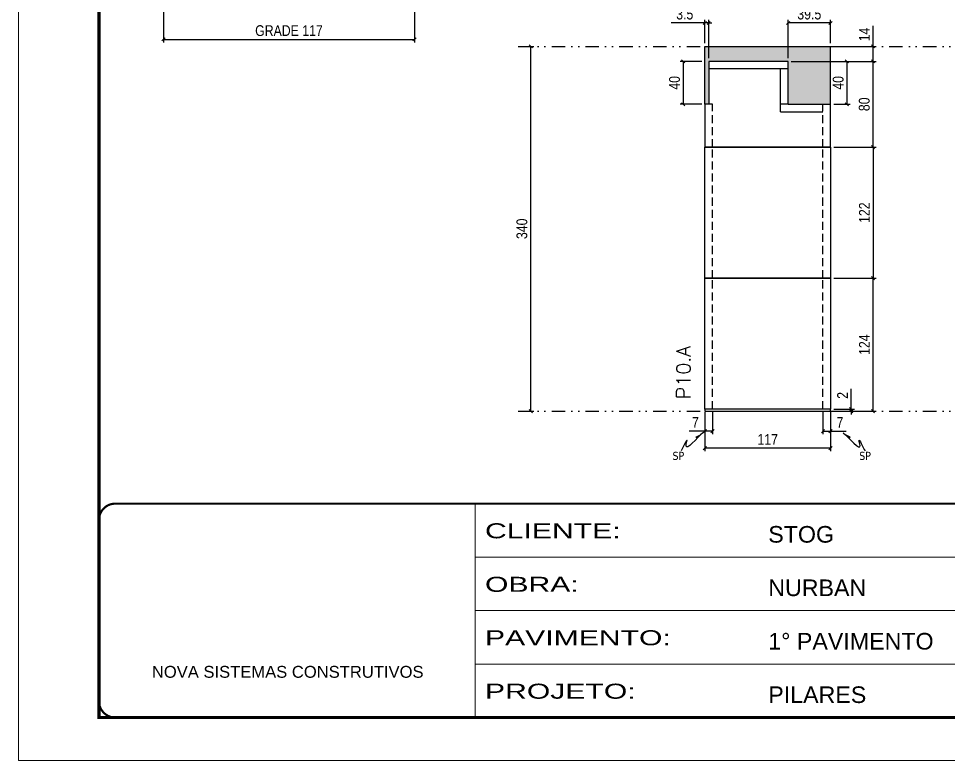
# Model space of a CAD drawing. Header units: millimetres. Extents: x 169816 to 178745, y 96537 to 113647.
# Drawn here: x 171415 to 172281, y 108023 to 108714 of the extents above; entities that cross this region are included whole.
import ezdxf

# ---------------------------------------------------------------- set-up
doc = ezdxf.new("R2010")
doc.units = ezdxf.units.MM
for name, pattern in [('CONTINUO', [0]), ('DASHED', [0.75, 0.5, -0.25]), ('DIVIDE2', [0.625, 0.25, -0.125, 0, -0.125, 0, -0.125]), ('HIDDEN', [0.375, 0.25, -0.125])]:
    doc.linetypes.add(name, pattern=pattern)
for name, color, linetype in [('COTA', 241, 'Continuous'), ('Cota Seção (2x)', 241, 'Continuous'), ('Nível', 160, 'Continuous'), ('Painéis', 200, 'Continuous'), ('SARR_2.2x7', 40, 'Continuous'), ('Sarrafo de Pressão', 42, 'HIDDEN'), ('texto', 7, 'Continuous')]:
    doc.layers.add(name, color=color, linetype=linetype)
for name, color, linetype, lineweight in [('Folhas', 255, 'Continuous', 9), ('SARRAFO DE PRESSAO', 251, 'DASHED', 9), ('Texto Seção', 7, 'Continuous', 15)]:
    doc.layers.add(name, color=color, linetype=linetype, lineweight=lineweight)
doc.styles.add('ARIAL', font='arial.ttf')
doc.styles.add('COTA TECNICA', font='techl___.ttf', dxfattribs={"height": 10})
doc.styles.add('COTA TECNICA 2X', font='techl___.ttf', dxfattribs={"height": 10})
doc.styles.add('COTA TECNICA-50', font='techl___.ttf', dxfattribs={"height": 10})
doc.styles.add('REGUA-120', font='ROMANS.shx', dxfattribs={"height": 15})
doc.styles.get("Standard").update_dxf_attribs({"font": 'arial.ttf'})
doc.styles.add('Tecnologia', font='')
doc.styles.get('Tecnologia').set_extended_font_data('Forgotten Futurist')
doc.dimstyles.new('COTA PAINEL-50', dxfattribs={"dimtxt": 10, "dimasz": 3, "dimexe": 3, "dimexo": 3, "dimgap": 3, "dimtad": 1, "dimdec": 1, "dimzin": 12, "dimdsep": 46, "dimtxsty": 'COTA TECNICA-50', "dimblk1": 'OBLIQUE', "dimblk2": 'OBLIQUE', "dimsah": 1, "dimcen": 0.9, "dimclrd": 4, "dimclre": 4, "dimclrt": 240, "dimadec": 1, "dimazin": 3, "dimtfac": 1, "dimtdec": 1, "dimtmove": 0, "dimatfit": 3, "dimfxl": 1, "dimtolj": 1, "dimtzin": 12, "dimarcsym": 0})
doc.dimstyles.new('PAINEL', dxfattribs={"dimtxt": 10, "dimasz": 3, "dimexe": 3, "dimexo": 3, "dimgap": 3, "dimtad": 1, "dimdec": 1, "dimzin": 12, "dimdsep": 46, "dimtxsty": 'COTA TECNICA', "dimblk1": 'OBLIQUE', "dimblk2": 'OBLIQUE', "dimsah": 1, "dimcen": 0.9, "dimclrd": 4, "dimclre": 4, "dimclrt": 240, "dimadec": 1, "dimazin": 3, "dimtfac": 1, "dimtdec": 1, "dimtmove": 0, "dimatfit": 3, "dimfxl": 1, "dimtolj": 1, "dimtzin": 12, "dimarcsym": 0})
doc.dimstyles.new('SECAO PILAR', dxfattribs={"dimtxt": 10, "dimasz": 3, "dimexe": 3, "dimexo": 3, "dimgap": 3, "dimtad": 1, "dimdec": 1, "dimlfac": 0.5, "dimzin": 12, "dimdsep": 46, "dimtxsty": 'COTA TECNICA 2X', "dimblk1": 'OBLIQUE', "dimblk2": 'OBLIQUE', "dimsah": 1, "dimcen": 0.9, "dimclrd": 256, "dimclre": 256, "dimclrt": 256, "dimadec": 1, "dimazin": 3, "dimtfac": 1, "dimtdec": 1, "dimtmove": 0, "dimatfit": 3, "dimfxl": 1, "dimtolj": 1, "dimtzin": 12, "dimarcsym": 0})
doc.dimstyles.get("Standard").update_dxf_attribs({"dimtxt": 0.18, "dimasz": 0.18, "dimexe": 0.18, "dimexo": 0.0625, "dimgap": 0.09, "dimtad": 0, "dimtih": 1, "dimtoh": 1, "dimdec": 4, "dimzin": 0, "dimdsep": 46, "dimtxsty": 'Standard', "dimcen": 0.09, "dimadec": 0, "dimazin": 0, "dimtfac": 1, "dimtdec": 4, "dimtofl": 0, "dimtmove": 0, "dimatfit": 3, "dimfxl": 1, "dimtolj": 1, "dimtzin": 0, "dimarcsym": 0})

# ---------------------------------------------------------------- blocks, each defined once
blk = doc.blocks.new('9999999999')
at = {"color": 30, "linetype": 'CONTINUO'}
for p, q in [((98564.56, 34230.21), (98564.56, 34429.45)), ((98564.56, 34379.64), (99583.98, 34379.64)), ((98564.56, 34329.83), (99487.98, 34329.83)), ((98564.56, 34280.02), (99487.98, 34280.02))]:
    blk.add_line(p, q, dxfattribs=at)
at = {"color": 30, "linetype": 'CONTINUO', "const_width": 2}
blk.add_lwpolyline([(99583.98, 34230.21), (99583.98, 34414.45, 0.414214), (99568.98, 34429.45), (98228.98, 34429.45, 0.414214), (98213.98, 34414.45), (98213.98, 34245.21, 0.414214), (98228.98, 34230.21), (99583.98, 34230.21)], format="xyb", dxfattribs=at)
at = {"layer": 'Folhas'}
blk.add_lwpolyline([(98138.98, 34190.21), (99623.98, 34190.21), (99623.98, 35240.21), (98138.98, 35240.21)], close=True, dxfattribs=at)
at = {"layer": 'Folhas', "color": 30, "const_width": 3}
blk.add_lwpolyline([(98213.98, 34230.21), (99583.98, 34230.21), (99583.98, 35200.21), (98213.98, 35200.21)], close=True, dxfattribs=at)
at = {"color": 7, "linetype": 'Continuous', "ltscale": 5, "style": 'ARIAL'}
for s, height, p in [('STOG', 15.483, (98837.68, 34393.13)), ('NURBAN', 15.483, (98837.68, 34343.32)), ('1° PAVIMENTO', 15.4829, (98837.68, 34293.51)), ('NOVA SISTEMAS CONSTRUTIVOS', 11.0592, (98263.19, 34267.21)), ('PILARES', 15.483, (98837.68, 34243.7))]:
    blk.add_text(s, height=height, dxfattribs=at).set_placement(p)
at = {"layer": 'Folhas', "color": 7, "style": 'Tecnologia', "width": 1.5}
for s, p in [('CLIENTE:', (98573.65, 34397.17)), ('OBRA:', (98573.65, 34347.31)), ('PAVIMENTO:', (98573.65, 34297.5)), ('PROJETO:', (98573.65, 34247.69))]:
    blk.add_text(s, height=14, dxfattribs=at).set_placement(p)
blk = doc.blocks.new('_Oblique')
at = {"color": 0, "linetype": 'ByBlock', "lineweight": -2}
blk.add_line((-0.5, -0.5), (0.5, 0.5), dxfattribs=at)
blk = doc.blocks.new('*D137')
at = {"layer": 'Cota Seção (2x)', "lineweight": -2, "transparency": 16777216}
for p, q in [((171549.5, 108760.71), (171549.5, 108691.71)), ((171783.5, 108760.71), (171783.5, 108691.71)), ((171549.5, 108694.71), (171783.5, 108694.71))]:
    blk.add_line(p, q, dxfattribs=at)
at = {"layer": 'Defpoints', "color": 0, "transparency": 16777216}
for p in [(171549.5, 108763.71), (171783.5, 108763.71), (171783.5, 108694.71)]:
    blk.add_point(p, dxfattribs=at)
at = {"layer": 'Cota Seção (2x)', "lineweight": -2, "transparency": 16777216, "xscale": 3, "yscale": 3, "zscale": 3, "rotation": 180}
blk.add_blockref('_Oblique', (171549.5, 108694.71), dxfattribs=at)
at = {"layer": 'Cota Seção (2x)', "lineweight": -2, "transparency": 16777216, "xscale": 3, "yscale": 3, "zscale": 3}
blk.add_blockref('_Oblique', (171783.5, 108694.71), dxfattribs=at)
at = {"layer": 'Cota Seção (2x)', "transparency": 16777216, "insert": (171666.5, 108702.81), "char_height": 10, "attachment_point": 5, "style": 'COTA TECNICA 2X'}
blk.add_mtext('\\A1;GRADE 117', dxfattribs=at)
blk = doc.blocks.new('*D422')
at = {"layer": 'COTA', "color": 4, "lineweight": -2, "transparency": 16777216}
for p, q in [((171882.99, 108688.21), (171894.84, 108688.21)), ((171891.84, 108348.21), (171891.84, 108688.21)), ((171882.99, 108348.21), (171894.84, 108348.21))]:
    blk.add_line(p, q, dxfattribs=at)
at = {"layer": 'Defpoints', "color": 0, "transparency": 16777216}
for p in [(171879.99, 108688.21), (171891.84, 108688.21), (171879.99, 108348.21)]:
    blk.add_point(p, dxfattribs=at)
at = {"layer": 'COTA', "color": 4, "lineweight": -2, "transparency": 16777216, "xscale": 3, "yscale": 3, "zscale": 3}
for p, rotation in [((171891.84, 108688.21), 90), ((171891.84, 108348.21), 270)]:
    blk.add_blockref('_Oblique', p, dxfattribs=dict(at, rotation=rotation))
at = {"layer": 'COTA', "color": 240, "transparency": 16777216, "insert": (171883.63, 108518.21), "char_height": 10, "attachment_point": 5, "rotation": 90, "style": 'COTA TECNICA-50'}
blk.add_mtext('\\A1;340', dxfattribs=at)
blk = doc.blocks.new('*D398')
at = {"layer": 'COTA', "color": 4, "lineweight": -2, "transparency": 16777216}
for p, q in [((172054.19, 108347.21), (172054.19, 108310.85)), ((172171.19, 108347.21), (172171.19, 108310.85)), ((172171.19, 108313.85), (172054.19, 108313.85))]:
    blk.add_line(p, q, dxfattribs=at)
at = {"layer": 'Defpoints', "color": 0, "transparency": 16777216}
for p in [(172054.19, 108350.21), (172171.19, 108350.21), (172054.19, 108313.85)]:
    blk.add_point(p, dxfattribs=at)
at = {"layer": 'COTA', "color": 4, "lineweight": -2, "transparency": 16777216, "xscale": 3, "yscale": 3, "zscale": 3, "rotation": 180}
blk.add_blockref('_Oblique', (172054.19, 108313.85), dxfattribs=at)
at = {"layer": 'COTA', "color": 4, "lineweight": -2, "transparency": 16777216, "xscale": 3, "yscale": 3, "zscale": 3}
blk.add_blockref('_Oblique', (172171.19, 108313.85), dxfattribs=at)
at = {"layer": 'COTA', "color": 240, "transparency": 16777216, "insert": (172112.69, 108321.93), "char_height": 10, "attachment_point": 5, "style": 'COTA TECNICA'}
blk.add_mtext('\\A1;117', dxfattribs=at)
blk = doc.blocks.new('*D399')
at = {"layer": 'COTA', "color": 4, "lineweight": -2, "transparency": 16777216}
for p, q in [((172164.19, 108347.21), (172164.19, 108326.7)), ((172171.19, 108345.21), (172171.19, 108326.7)), ((172164.19, 108329.7), (172171.19, 108329.7)), ((172171.19, 108329.7), (172185.92, 108329.7))]:
    blk.add_line(p, q, dxfattribs=at)
at = {"layer": 'Defpoints', "color": 0, "transparency": 16777216}
for p in [(172164.19, 108350.21), (172171.19, 108348.21), (172171.19, 108329.7)]:
    blk.add_point(p, dxfattribs=at)
at = {"layer": 'COTA', "color": 4, "lineweight": -2, "transparency": 16777216, "xscale": 3, "yscale": 3, "zscale": 3, "rotation": 180}
blk.add_blockref('_Oblique', (172164.19, 108329.7), dxfattribs=at)
at = {"layer": 'COTA', "color": 4, "lineweight": -2, "transparency": 16777216, "xscale": 3, "yscale": 3, "zscale": 3}
blk.add_blockref('_Oblique', (172171.19, 108329.7), dxfattribs=at)
at = {"layer": 'COTA', "color": 240, "transparency": 16777216, "insert": (172180.05, 108337.78), "char_height": 10, "attachment_point": 5, "style": 'COTA TECNICA-50'}
blk.add_mtext('\\A1;7', dxfattribs=at)
blk = doc.blocks.new('*D400')
at = {"layer": 'COTA', "color": 4, "lineweight": -2, "transparency": 16777216}
for p, q in [((172054.19, 108345.21), (172054.19, 108326.7)), ((172061.19, 108347.21), (172061.19, 108326.7)), ((172054.19, 108329.7), (172039.46, 108329.7)), ((172061.19, 108329.7), (172054.19, 108329.7))]:
    blk.add_line(p, q, dxfattribs=at)
at = {"layer": 'Defpoints', "color": 0, "transparency": 16777216}
for p in [(172061.19, 108350.21), (172054.19, 108348.21), (172054.19, 108329.7)]:
    blk.add_point(p, dxfattribs=at)
at = {"layer": 'COTA', "color": 4, "lineweight": -2, "transparency": 16777216, "xscale": 3, "yscale": 3, "zscale": 3, "rotation": 180}
blk.add_blockref('_Oblique', (172054.19, 108329.7), dxfattribs=at)
at = {"layer": 'COTA', "color": 4, "lineweight": -2, "transparency": 16777216, "xscale": 3, "yscale": 3, "zscale": 3}
blk.add_blockref('_Oblique', (172061.19, 108329.7), dxfattribs=at)
at = {"layer": 'COTA', "color": 240, "transparency": 16777216, "insert": (172045.32, 108337.78), "char_height": 10, "attachment_point": 5, "style": 'COTA TECNICA-50'}
blk.add_mtext('\\A1;7', dxfattribs=at)
blk = doc.blocks.new('*D401')
at = {"layer": 'COTA', "color": 4, "linetype": 'ByBlock', "lineweight": -2, "transparency": 16777216}
for p, q in [((172174.19, 108472.21), (172213.83, 108472.21)), ((172210.83, 108348.21), (172210.83, 108472.21)), ((172174.19, 108348.21), (172213.83, 108348.21))]:
    blk.add_line(p, q, dxfattribs=at)
at = {"layer": 'Defpoints', "color": 0, "linetype": 'ByBlock', "transparency": 16777216}
for p in [(172171.19, 108472.21), (172210.83, 108472.21), (172171.19, 108348.21)]:
    blk.add_point(p, dxfattribs=at)
at = {"layer": 'COTA', "color": 4, "linetype": 'ByBlock', "lineweight": -2, "transparency": 16777216, "xscale": 3, "yscale": 3, "zscale": 3}
for p, rotation in [((172210.83, 108472.21), 90), ((172210.83, 108348.21), 270)]:
    blk.add_blockref('_Oblique', p, dxfattribs=dict(at, rotation=rotation))
at = {"layer": 'COTA', "color": 240, "linetype": 'ByBlock', "transparency": 16777216, "insert": (172202.76, 108410.21), "char_height": 10, "attachment_point": 5, "rotation": 90, "style": 'COTA TECNICA'}
blk.add_mtext('\\A1;124', dxfattribs=at)
blk = doc.blocks.new('*D402')
at = {"layer": 'COTA', "color": 4, "lineweight": -2, "transparency": 16777216}
for p, q in [((172190.45, 108350.21), (172190.45, 108369.02)), ((172174.19, 108350.21), (172193.45, 108350.21)), ((172190.45, 108348.21), (172190.45, 108350.21)), ((172174.19, 108348.21), (172193.45, 108348.21)), ((172190.45, 108348.21), (172190.45, 108345.21))]:
    blk.add_line(p, q, dxfattribs=at)
at = {"layer": 'Defpoints', "color": 0, "transparency": 16777216}
for p in [(172171.19, 108350.21), (172171.19, 108348.21), (172190.45, 108348.21)]:
    blk.add_point(p, dxfattribs=at)
at = {"layer": 'COTA', "color": 4, "lineweight": -2, "transparency": 16777216, "xscale": 3, "yscale": 3, "zscale": 3}
for p, rotation in [((172190.45, 108350.21), 270), ((172190.45, 108348.21), 90)]:
    blk.add_blockref('_Oblique', p, dxfattribs=dict(at, rotation=rotation))
at = {"layer": 'COTA', "color": 240, "transparency": 16777216, "insert": (172182.45, 108362.96), "char_height": 10, "attachment_point": 5, "rotation": 90, "style": 'COTA TECNICA-50'}
blk.add_mtext('\\A1;2', dxfattribs=at)
blk = doc.blocks.new('*D403')
at = {"layer": 'COTA', "color": 4, "linetype": 'ByBlock', "lineweight": -2, "transparency": 16777216}
for p, q in [((172174.19, 108472.21), (172213.83, 108472.21)), ((172210.83, 108348.21), (172210.83, 108472.21)), ((172174.19, 108348.21), (172213.83, 108348.21))]:
    blk.add_line(p, q, dxfattribs=at)
at = {"layer": 'Defpoints', "color": 0, "linetype": 'ByBlock', "transparency": 16777216}
for p in [(172171.19, 108472.21), (172210.83, 108472.21), (172171.19, 108348.21)]:
    blk.add_point(p, dxfattribs=at)
at = {"layer": 'COTA', "color": 4, "linetype": 'ByBlock', "lineweight": -2, "transparency": 16777216, "xscale": 3, "yscale": 3, "zscale": 3}
for p, rotation in [((172210.83, 108472.21), 90), ((172210.83, 108348.21), 270)]:
    blk.add_blockref('_Oblique', p, dxfattribs=dict(at, rotation=rotation))
at = {"layer": 'COTA', "color": 240, "linetype": 'ByBlock', "transparency": 16777216, "insert": (172202.76, 108410.21), "char_height": 10, "attachment_point": 5, "rotation": 90, "style": 'COTA TECNICA'}
blk.add_mtext('\\A1;124', dxfattribs=at)
blk = doc.blocks.new('*D404')
at = {"layer": 'COTA', "color": 4, "lineweight": -2, "transparency": 16777216}
for p, q in [((172174.19, 108674.21), (172213.83, 108674.21)), ((172210.83, 108594.21), (172210.83, 108674.21)), ((172174.19, 108594.21), (172213.83, 108594.21))]:
    blk.add_line(p, q, dxfattribs=at)
at = {"layer": 'Defpoints', "color": 0, "transparency": 16777216}
for p in [(172171.19, 108674.21), (172210.83, 108674.21), (172171.19, 108594.21)]:
    blk.add_point(p, dxfattribs=at)
at = {"layer": 'COTA', "color": 4, "lineweight": -2, "transparency": 16777216, "xscale": 3, "yscale": 3, "zscale": 3}
for p, rotation in [((172210.83, 108674.21), 90), ((172210.83, 108594.21), 270)]:
    blk.add_blockref('_Oblique', p, dxfattribs=dict(at, rotation=rotation))
at = {"layer": 'COTA', "color": 240, "transparency": 16777216, "insert": (172202.7, 108634.21), "char_height": 10, "attachment_point": 5, "rotation": 90, "style": 'COTA TECNICA-50'}
blk.add_mtext('\\A1;80', dxfattribs=at)
blk = doc.blocks.new('*D405')
at = {"layer": 'COTA', "color": 4, "lineweight": -2, "transparency": 16777216}
for p, q in [((172210.83, 108688.21), (172210.83, 108707.33)), ((172174.19, 108688.21), (172213.83, 108688.21)), ((172210.83, 108674.21), (172210.83, 108688.21)), ((172174.19, 108674.21), (172213.83, 108674.21))]:
    blk.add_line(p, q, dxfattribs=at)
at = {"layer": 'Defpoints', "color": 0, "transparency": 16777216}
for p in [(172171.19, 108688.21), (172171.19, 108674.21), (172210.83, 108674.21)]:
    blk.add_point(p, dxfattribs=at)
at = {"layer": 'COTA', "color": 4, "lineweight": -2, "transparency": 16777216, "xscale": 3, "yscale": 3, "zscale": 3}
for p, rotation in [((172210.83, 108688.21), 90), ((172210.83, 108674.21), 270)]:
    blk.add_blockref('_Oblique', p, dxfattribs=dict(at, rotation=rotation))
at = {"layer": 'COTA', "color": 240, "transparency": 16777216, "insert": (172202.76, 108699.27), "char_height": 10, "attachment_point": 5, "rotation": 90, "style": 'COTA TECNICA-50'}
blk.add_mtext('\\A1;14', dxfattribs=at)
blk = doc.blocks.new('*D418')
at = {"layer": 'COTA', "color": 4, "lineweight": -2, "transparency": 16777216}
for p, q in [((172051.19, 108674.21), (172030.98, 108674.21)), ((172033.98, 108674.21), (172033.98, 108634.21)), ((172051.19, 108634.21), (172030.98, 108634.21))]:
    blk.add_line(p, q, dxfattribs=at)
at = {"layer": 'Defpoints', "color": 0, "transparency": 16777216}
for p in [(172054.19, 108674.21), (172033.98, 108634.21), (172054.19, 108634.21)]:
    blk.add_point(p, dxfattribs=at)
at = {"layer": 'COTA', "color": 4, "lineweight": -2, "transparency": 16777216, "xscale": 3, "yscale": 3, "zscale": 3}
for p, rotation in [((172033.98, 108674.21), 90), ((172033.98, 108634.21), 270)]:
    blk.add_blockref('_Oblique', p, dxfattribs=dict(at, rotation=rotation))
at = {"layer": 'COTA', "color": 240, "transparency": 16777216, "insert": (172025.88, 108654.21), "char_height": 10, "attachment_point": 5, "rotation": 90, "style": 'COTA TECNICA'}
blk.add_mtext('\\A1;40', dxfattribs=at)
blk = doc.blocks.new('*D419')
at = {"layer": 'COTA', "color": 4, "lineweight": -2, "transparency": 16777216}
for p, q in [((172131.69, 108677.21), (172131.69, 108712.99)), ((172171.19, 108691.21), (172171.19, 108712.99)), ((172171.19, 108709.99), (172131.69, 108709.99))]:
    blk.add_line(p, q, dxfattribs=at)
at = {"layer": 'Defpoints', "color": 0, "transparency": 16777216}
for p in [(172131.69, 108709.99), (172171.19, 108688.21), (172131.69, 108674.21)]:
    blk.add_point(p, dxfattribs=at)
at = {"layer": 'COTA', "color": 4, "lineweight": -2, "transparency": 16777216, "xscale": 3, "yscale": 3, "zscale": 3, "rotation": 180}
blk.add_blockref('_Oblique', (172131.69, 108709.99), dxfattribs=at)
at = {"layer": 'COTA', "color": 4, "lineweight": -2, "transparency": 16777216, "xscale": 3, "yscale": 3, "zscale": 3}
blk.add_blockref('_Oblique', (172171.19, 108709.99), dxfattribs=at)
at = {"layer": 'COTA', "color": 240, "transparency": 16777216, "insert": (172151.44, 108718.24), "char_height": 10, "attachment_point": 5, "style": 'COTA TECNICA'}
blk.add_mtext('\\A1;39.5', dxfattribs=at)
blk = doc.blocks.new('*D420')
at = {"layer": 'COTA', "color": 4, "lineweight": -2, "transparency": 16777216}
for p, q in [((172134.69, 108674.21), (172189.5, 108674.21)), ((172186.5, 108674.21), (172186.5, 108634.21)), ((172174.19, 108634.21), (172189.5, 108634.21))]:
    blk.add_line(p, q, dxfattribs=at)
at = {"layer": 'Defpoints', "color": 0, "transparency": 16777216}
for p in [(172131.69, 108674.21), (172171.19, 108634.21), (172186.5, 108634.21)]:
    blk.add_point(p, dxfattribs=at)
at = {"layer": 'COTA', "color": 4, "lineweight": -2, "transparency": 16777216, "xscale": 3, "yscale": 3, "zscale": 3}
for p, rotation in [((172186.5, 108674.21), 90), ((172186.5, 108634.21), 270)]:
    blk.add_blockref('_Oblique', p, dxfattribs=dict(at, rotation=rotation))
at = {"layer": 'COTA', "color": 240, "transparency": 16777216, "insert": (172178.4, 108654.21), "char_height": 10, "attachment_point": 5, "rotation": 90, "style": 'COTA TECNICA'}
blk.add_mtext('\\A1;40', dxfattribs=at)
blk = doc.blocks.new('*D421')
at = {"layer": 'COTA', "color": 4, "lineweight": -2, "transparency": 16777216}
for p, q in [((172174.19, 108594.21), (172213.83, 108594.21)), ((172210.83, 108594.21), (172210.83, 108472.21)), ((172174.19, 108472.21), (172213.83, 108472.21))]:
    blk.add_line(p, q, dxfattribs=at)
at = {"layer": 'Defpoints', "color": 0, "transparency": 16777216}
for p in [(172171.19, 108594.21), (172171.19, 108472.21), (172210.83, 108472.21)]:
    blk.add_point(p, dxfattribs=at)
at = {"layer": 'COTA', "color": 4, "lineweight": -2, "transparency": 16777216, "xscale": 3, "yscale": 3, "zscale": 3}
for p, rotation in [((172210.83, 108594.21), 90), ((172210.83, 108472.21), 270)]:
    blk.add_blockref('_Oblique', p, dxfattribs=dict(at, rotation=rotation))
at = {"layer": 'COTA', "color": 240, "transparency": 16777216, "insert": (172202.77, 108533.21), "char_height": 10, "attachment_point": 5, "rotation": 90, "style": 'COTA TECNICA'}
blk.add_mtext('\\A1;122', dxfattribs=at)
blk = doc.blocks.new('*D1546')
at = {"layer": 'Defpoints', "color": 0, "transparency": 16777216}
for p in [(172054.19, 108709.99), (172054.19, 108688.21), (172057.69, 108674.21)]:
    blk.add_point(p, dxfattribs=at)
at = {"layer": 'Painéis', "color": 4, "lineweight": -2, "transparency": 16777216}
for p, q in [((172054.19, 108691.21), (172054.19, 108712.99)), ((172057.69, 108677.21), (172057.69, 108712.99)), ((172054.19, 108709.99), (172022.58, 108709.99)), ((172057.69, 108709.99), (172054.19, 108709.99)), ((172057.69, 108709.99), (172060.69, 108709.99))]:
    blk.add_line(p, q, dxfattribs=at)
at = {"layer": 'Painéis', "color": 4, "lineweight": -2, "transparency": 16777216, "xscale": 3, "yscale": 3, "zscale": 3}
blk.add_blockref('_Oblique', (172054.19, 108709.99), dxfattribs=at)
at = {"layer": 'Painéis', "color": 4, "lineweight": -2, "transparency": 16777216, "xscale": 3, "yscale": 3, "zscale": 3, "rotation": 180}
blk.add_blockref('_Oblique', (172057.69, 108709.99), dxfattribs=at)
at = {"layer": 'Painéis', "color": 240, "transparency": 16777216, "insert": (172035.38, 108718.21), "char_height": 10, "attachment_point": 5, "style": 'COTA TECNICA'}
blk.add_mtext('\\A1;3.5', dxfattribs=at)

msp = doc.modelspace()

# ---------------------------------------------------------------- hatches: boundary and pattern name
at = {"layer": 'COTA', "linetype": 'ByBlock'}
h = msp.add_hatch(dxfattribs=at)
h.set_pattern_fill('AR-CONC', color=256, scale=0.03)
h.paths.add_polyline_path([(172171.19, 108688.21), (172054.19, 108688.21), (172054.19, 108634.21), (172057.69, 108634.21), (172057.69, 108674.21), (172131.69, 108674.21), (172131.69, 108634.21), (172171.19, 108634.21)])

# ---------------------------------------------------------------- linework, layer by layer
for p, q in [((172054.19, 108634.21), (172054.19, 108688.21)), ((172054.19, 108688.21), (172171.19, 108688.21)), ((172171.19, 108688.21), (172171.19, 108688.21)), ((172171.19, 108634.21), (172171.19, 108688.21))]:
    msp.add_line(p, q, dxfattribs=at)
at = {"layer": 'Nível', "color": 4, "linetype": 'DIVIDE2', "ltscale": 50}
for p, q in [((171879.99, 108688.21), (172859.52, 108688.21)), ((171879.99, 108348.21), (172859.52, 108348.21))]:
    msp.add_line(p, q, dxfattribs=at)
at = {"layer": 'Painéis'}
for p, q in [((172131.69, 108674.21), (172057.69, 108674.21)), ((172057.69, 108674.21), (172057.69, 108634.21)), ((172131.69, 108634.21), (172131.69, 108674.21)), ((172054.19, 108634.21), (172054.19, 108634.21)), ((172054.19, 108634.21), (172054.19, 108594.21)), ((172131.69, 108634.21), (172171.19, 108634.21)), ((172171.19, 108594.21), (172171.19, 108634.21)), ((172054.19, 108594.21), (172171.19, 108594.21)), ((172171.19, 108594.21), (172054.19, 108594.21)), ((172054.19, 108472.21), (172054.19, 108594.21)), ((172171.19, 108594.21), (172171.19, 108472.21)), ((172054.19, 108472.21), (172171.19, 108472.21)), ((172054.19, 108350.21), (172054.19, 108472.21)), ((172171.19, 108472.21), (172054.19, 108472.21)), ((172171.19, 108472.21), (172171.19, 108350.21)), ((172171.19, 108350.21), (172054.19, 108350.21))]:
    msp.add_line(p, q, dxfattribs=at)
msp.add_lwpolyline([(172054.19, 108348.21), (172171.19, 108348.21), (172171.19, 108350.21), (172054.19, 108350.21)], close=True, dxfattribs=at)
at = {"layer": 'SARR_2.2x7'}
for p, q in [((172131.69, 108667.21), (172057.69, 108667.21)), ((172124.69, 108634.21), (172124.69, 108667.21)), ((172124.69, 108627.21), (172124.69, 108634.21)), ((172131.69, 108634.21), (172124.69, 108634.21)), ((172124.69, 108627.21), (172164.19, 108627.21))]:
    msp.add_line(p, q, dxfattribs=at)
at = {"layer": 'Sarrafo de Pressão', "ltscale": 30}
for p, q in [((172061.19, 108634.21), (172054.19, 108634.21)), ((172061.19, 108594.21), (172061.19, 108634.21)), ((172164.19, 108594.21), (172164.19, 108634.21)), ((172061.19, 108472.21), (172061.19, 108594.21)), ((172164.19, 108472.21), (172164.19, 108594.21)), ((172061.19, 108350.21), (172061.19, 108472.21)), ((172164.19, 108350.21), (172164.19, 108472.21))]:
    msp.add_line(p, q, dxfattribs=at)

# ---------------------------------------------------------------- block references
at = {"layer": 'SARRAFO DE PRESSAO', "color": 6, "linetype": 'ByBlock'}
msp.add_blockref('9999999999', (73275.54, 73832.6), dxfattribs=at)

# ---------------------------------------------------------------- texts
at = {"layer": 'texto', "color": 0, "char_height": 7.5, "attachment_point": 5}
for insert in [(172029.41, 108306.54), (172203.43, 108306.54)]:
    msp.add_mtext('{\\fTahoma|b0|i0|c0|p34;\\C4;SP}', dxfattribs=dict(at, insert=insert))
at = {"layer": 'Texto Seção', "insert": (172040.72, 108359.46), "char_height": 13, "width": 285.3299, "attachment_point": 7, "rotation": 90, "style": 'REGUA-120'}
msp.add_mtext('P10.A', dxfattribs=at)

# ---------------------------------------------------------------- dimensions: what is measured, and where the dimension line sits
at = {"layer": 'COTA'}
for base, p1, p2, angle, dimstyle, picture, middle in [((172131.69, 108709.99), (172171.19, 108688.21), (172131.69, 108674.21), 180, 'PAINEL', '*D419', (172151.44, 108718.24)), ((171891.84, 108688.21), (171879.99, 108348.21), (171879.99, 108688.21), 90, 'COTA PAINEL-50', '*D422', (171883.63, 108518.21)), ((172033.98, 108634.21), (172054.19, 108674.21), (172054.19, 108634.21), 90, 'PAINEL', '*D418', (172025.88, 108654.21)), ((172186.5, 108634.21), (172131.69, 108674.21), (172171.19, 108634.21), 90, 'PAINEL', '*D420', (172178.4, 108654.21)), ((172210.83, 108674.21), (172171.19, 108594.21), (172171.19, 108674.21), 90, 'COTA PAINEL-50', '*D404', (172202.7, 108634.21)), ((172210.83, 108472.21), (172171.19, 108594.21), (172171.19, 108472.21), 90, 'PAINEL', '*D421', (172202.77, 108533.21)), ((172054.19, 108329.7), (172061.19, 108350.21), (172054.19, 108348.21), 180, 'COTA PAINEL-50', '*D400', (172045.32, 108337.78))]:
    dim = msp.add_linear_dim(base=base, p1=p1, p2=p2, angle=angle, dimstyle=dimstyle, dxfattribs=at)
    dim.commit()
    dim.dimension.update_dxf_attribs({"geometry": picture, "text_midpoint": middle})
for base, p1, p2, picture, middle in [((172210.83, 108674.21), (172171.19, 108688.21), (172171.19, 108674.21), '*D405', (172210.83, 108699.27)), ((172190.45, 108348.21), (172171.19, 108350.21), (172171.19, 108348.21), '*D402', (172190.45, 108362.96))]:
    dim = msp.add_linear_dim(base=base, p1=p1, p2=p2, angle=90, dimstyle='COTA PAINEL-50', dxfattribs=at)
    dim.commit()
    dim.dimension.update_dxf_attribs({"geometry": picture, "text_midpoint": middle, "dimtype": 160})
at = {"layer": 'COTA', "linetype": 'ByBlock'}
for picture in ['*D401', '*D403']:
    dim = msp.add_aligned_dim(p1=(172171.19, 108348.21), p2=(172171.19, 108472.21), distance=-39.64, dimstyle='PAINEL', dxfattribs=at)
    dim.commit()
    dim.dimension.update_dxf_attribs({"geometry": picture, "text_midpoint": (172202.76, 108410.21)})
at = {"layer": 'COTA'}
dim = msp.add_linear_dim(base=(172054.19, 108313.85), p1=(172171.19, 108350.21), p2=(172054.19, 108350.21), angle=180, dimstyle='PAINEL', override={"dimarcsym": 2}, dxfattribs=at)
dim.commit()
dim.dimension.update_dxf_attribs({"geometry": '*D398', "text_midpoint": (172112.69, 108321.93)})
dim = msp.add_linear_dim(base=(172171.19, 108329.7), p1=(172164.19, 108350.21), p2=(172171.19, 108348.21), dimstyle='COTA PAINEL-50', dxfattribs=at)
dim.commit()
dim.dimension.update_dxf_attribs({"geometry": '*D399', "text_midpoint": (172180.05, 108337.78)})
at = {"layer": 'Cota Seção (2x)', "color": 241}
dim = msp.add_linear_dim(base=(171783.5, 108694.71), p1=(171549.5, 108763.71), p2=(171783.5, 108763.71), text='GRADE <>', dimstyle='SECAO PILAR', dxfattribs=at)
dim.commit()
dim.dimension.update_dxf_attribs({"geometry": '*D137', "text_midpoint": (171666.5, 108702.81)})
at = {"layer": 'Painéis'}
dim = msp.add_linear_dim(base=(172054.19, 108709.99), p1=(172057.69, 108674.21), p2=(172054.19, 108688.21), dimstyle='PAINEL', dxfattribs=at)
dim.commit()
dim.dimension.update_dxf_attribs({"geometry": '*D1546', "text_midpoint": (172035.38, 108718.21)})

# ---------------------------------------------------------------- leaders
at = {"layer": 'COTA', "path_type": 1}
for points in [[(172052.36, 108328.03), (172036.57, 108316.2), (172037.5, 108321.01), (172031.95, 108311.22)], [(172183.02, 108328.03), (172198.8, 108316.2), (172197.88, 108321.01), (172203.43, 108311.22)]]:
    msp.add_leader(points, dimstyle='Standard', override={"dimasz": 8}, dxfattribs=at)

doc.saveas('drawing.dxf')
